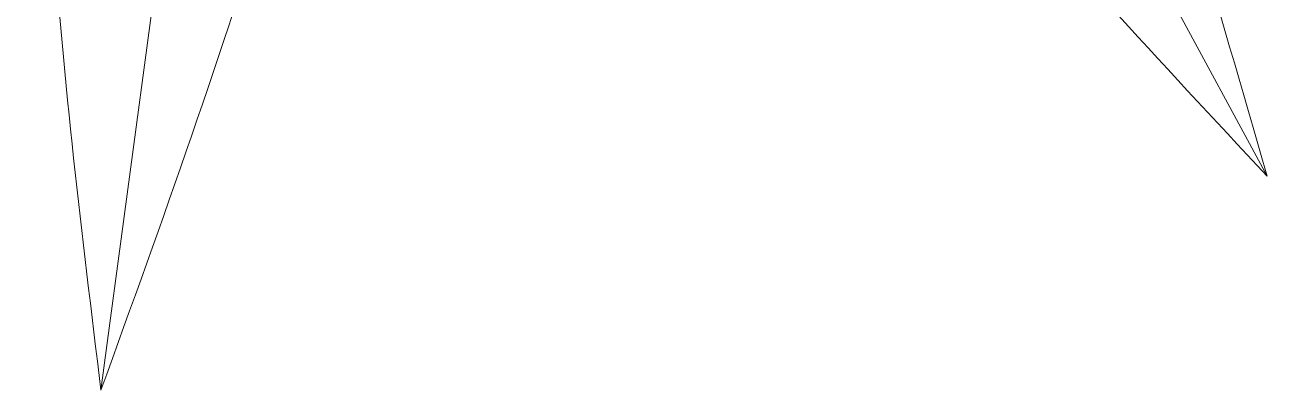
# Model space of a CAD drawing. Header units: millimetres. Extents: x -37049 to 129367, y 25385 to 90033.
# Drawn here: x 19892.3 to 20089.2, y 53496.5 to 53554.4 of the extents above; entities that cross this region are included whole.
import ezdxf

# ---------------------------------------------------------------- set-up
doc = ezdxf.new("R2010")
doc.units = ezdxf.units.MM
doc.header["$MEASUREMENT"] = 0
doc.layers.add('NCAY', color=3, linetype='Continuous', lineweight=13)

# ---------------------------------------------------------------- blocks, each defined once
blk = doc.blocks.new('A$C5C8E684A')
at = {"layer": 'NCAY'}
for q in [(431.2, 0), (739.22, 56.43)]:
    blk.add_line((498.38, 502.2), q, dxfattribs=at)
for points, knots in [([(498.38, 502.2), (464.36, 416.66), (399.87, 254.49), (421.15, 81.66), (431.2, 0)], [0, 0, 0, 0, 193.653509, 367.121066, 367.121066, 367.121066, 367.121066]), ([(431.2, 0), (463.54, 89.32), (522.56, 252.36), (505.91, 424.41), (498.38, 502.2)], [0, 0, 0, 0, 200.489291, 365.942041, 365.942041, 365.942041, 365.942041]), ([(739.22, 56.43), (712.87, 147.7), (664.79, 314.29), (550.19, 443.69), (498.38, 502.2)], [0, 0, 0, 0, 200.489291, 365.942041, 365.942041, 365.942041, 365.942041]), ([(498.38, 502.2), (521.14, 413), (564.28, 243.89), (683.08, 116.58), (739.22, 56.43)], [0, 0, 0, 0, 193.653509, 367.121066, 367.121066, 367.121066, 367.121066])]:
    blk.add_open_spline(points, degree=3, knots=knots, dxfattribs=at)

msp = doc.modelspace()

# ---------------------------------------------------------------- block references
at = {"layer": 'NCAY', "ltscale": 30, "xscale": 0.5999999999999996, "yscale": 0.5999999999999996, "zscale": 0.6}
msp.add_blockref('A$C5C8E684A', (19645.67, 53496.53), dxfattribs=at)

doc.saveas('drawing.dxf')
